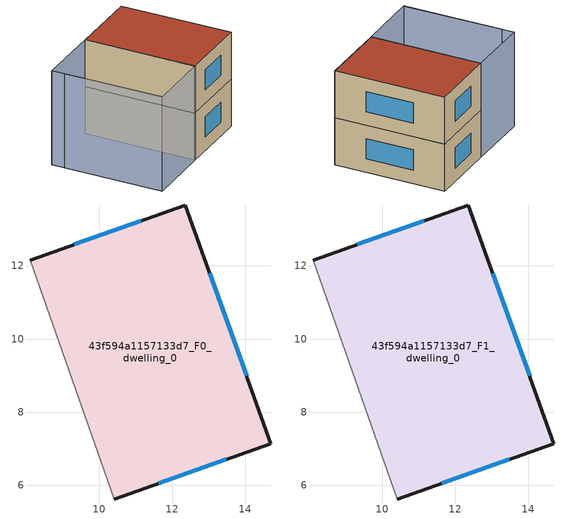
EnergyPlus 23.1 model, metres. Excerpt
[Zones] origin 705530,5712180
43f594a1157133d7_F0_dwelling_0
 floor ground (EU_floor_Construction): 12.36,13.67 14.7,7.13 10.41,5.62 8.11,12.16 z0
 wall outside (EU_wall_Construction): 10.41,5.62 14.7,7.13 12.36,13.67 8.11,12.16 z0:3
 wall adiabatic (EU_wall_Construction): 8.11,12.16 10.41,5.62 z0:3
 window (EU_Window_Construction): 11.15,13.24 9.32,12.59 / 14.03,9 13.02,11.81 / 11.63,6.05 13.48,6.7 z0.85:2.15
43f594a1157133d7_F1_dwelling_0
 floor to 43f594a1157133d7_F0_dwelling_0 (EU_floor_Construction): 12.36,13.67 14.7,7.13 10.41,5.62 8.11,12.16 z3
 wall outside (EU_wall_Construction): 10.41,5.62 14.7,7.13 12.36,13.67 8.11,12.16 z3:6
 wall adiabatic (EU_wall_Construction): 8.11,12.16 10.41,5.62 z3:6
 window (EU_Window_Construction): 11.15,13.24 9.32,12.59 / 14.03,9 13.02,11.81 / 11.63,6.05 13.48,6.7 z3.85:5.15
 roof outside (EU_roof_Construction): 14.7,7.13 12.36,13.67 8.11,12.16 10.41,5.62 z6
shading: 4.18,10.76 6.53,4.22 / 4.19,10.75 8.11,12.16 / 8.11,12.16 10.45,5.63 / 10.45,5.63 6.53,4.22 / 6.53,4.22 4.19,10.75 z0:6
[Building]
EU S2 Campaign: North Axis=0; Terrain=City; Solar Distribution=FullExterior
[Site:Location]
London: Latitude=51.5; Longitude=-0.5; Time Zone=0; Elevation=25
[SizingPeriod:WeatherFileDays]
AnnualSizingPeriod: Begin Month=1; Begin Day of Month=1; End Month=12; End Day of Month=31; Day of Week for Start Day=Monday; Use Weather File Daylight Saving Period=No; Use Weather File Rain and Snow Indicators=No
[MATERIAL]
EU_InternalMass_Material: Roughness=MediumRough; Thickness=0.1; Conductivity=1; Density=1800; Specific Heat=900; Thermal Absorptance=0.9; Solar Absorptance=0.7; Visible Absorptance=0.7
[MATERIAL:NOMASS] Roughness=MediumRough; Thermal Absorptance=0.9; Solar Absorptance=0.7; Visible Absorptance=0.7
Name | Thermal Resistance
EU_wall_NoMass | 0.71061
EU_roof_NoMass | 2.41608
EU_floor_NoMass | 1.75078
[WINDOWMATERIAL:SIMPLEGLAZINGSYSTEM]
EU_Window_SimpleGlazing: UFactor=2.64892; Solar Heat Gain Coefficient=0.76; Visible Transmittance=0.76
[CONSTRUCTION]
EU_wall_Construction: EU_wall_NoMass
EU_roof_Construction: EU_roof_NoMass
EU_floor_Construction: EU_floor_NoMass
EU_Window_Construction: EU_Window_SimpleGlazing
EU_InternalMass_Construction: EU_InternalMass_Material
[ZONE] Type=1; Multiplier=1; Ceiling Height=autocalculate; Floor Area=autocalculate; Part of Total Floor Area=Yes
Name | Volume
43f594a1157133d7_F0_dwelling_0 | 94.1301
43f594a1157133d7_F1_dwelling_0 | 94.1309
[INTERNALMASS] Construction=EU_InternalMass_Construction; Surface Area=31.3768
Name | Zone or ZoneList
43f594a1157133d7_F0_dwelling_0_EU_InternalMass | 43f594a1157133d7_F0_dwelling_0
43f594a1157133d7_F1_dwelling_0_EU_InternalMass | 43f594a1157133d7_F1_dwelling_0
[OTHEREQUIPMENT] Fuel Type=Electricity; Design Level Calculation Method=Watts/Area; Power per Zone Floor Area=1; Fraction Latent=0; Fraction Radiant=0; Fraction Lost=0; Carbon Dioxide Generation Rate=0; EndUse Subcategory=EU_Step8_InternalGains
Name | Zone or ZoneList or Space or SpaceList | Schedule
EU_Step8_InternalGain_43f594a1157133d7_F0_dwelling_0_f000 | 43f594a1157133d7_F0_dwelling_0 | EU_Step8_GainSchedule_43f594a1157133d7_F0_dwelling_0_f000
EU_Step8_InternalGain_43f594a1157133d7_F1_dwelling_0_f000 | 43f594a1157133d7_F1_dwelling_0 | EU_Step8_GainSchedule_43f594a1157133d7_F1_dwelling_0_f000
[ZONEVENTILATION:DESIGNFLOWRATE] Schedule=EU_AlwaysOn; Design Flow Rate Calculation Method=AirChanges/Hour; Air Changes per Hour=0.496673; Ventilation Type=Natural; Fan Pressure Rise=0; Fan Total Efficiency=1; Constant Term Coefficient=1; Temperature Term Coefficient=0; Velocity Term Coefficient=0; Velocity Squared Term Coefficient=0; Minimum Indoor Temperature=-100; Maximum Indoor Temperature=100; Delta Temperature=-100; Minimum Outdoor Temperature=-100; Maximum Outdoor Temperature=100; Maximum Wind Speed=40
Name | Zone or ZoneList or Space or SpaceList
EU_ConstantAir_43f594a1157133d7_F0_dwelling_0 | 43f594a1157133d7_F0_dwelling_0
EU_ConstantAir_43f594a1157133d7_F1_dwelling_0 | 43f594a1157133d7_F1_dwelling_0
[HVACTEMPLATE:THERMOSTAT] Constant Heating Setpoint=20; Constant Cooling Setpoint=50
EU_HeatOnly_43f594a1157133d7_F0_dwelling_0; EU_HeatOnly_43f594a1157133d7_F1_dwelling_0
[HVACTEMPLATE:ZONE:IDEALLOADSAIRSYSTEM] System Availability Schedule=EU_AlwaysOn; Maximum Heating Supply Air Temperature=50; Minimum Cooling Supply Air Temperature=13; Maximum Heating Supply Air Humidity Ratio=0.0156; Minimum Cooling Supply Air Humidity Ratio=0.0077; Heating Limit=NoLimit; Cooling Limit=NoLimit; Heating Availability Schedule=EU_AlwaysOn; Cooling Availability Schedule=EU_CoolingOff; Dehumidification Control Type=ConstantSensibleHeatRatio; Cooling Sensible Heat Ratio=0.7; Dehumidification Setpoint=60; Humidification Control Type=None; Humidification Setpoint=30; Outdoor Air Method=None; Outdoor Air Flow Rate per Person=0.00944; Outdoor Air Flow Rate per Zone Floor Area=0; Outdoor Air Flow Rate per Zone=0; Demand Controlled Ventilation Type=None; Outdoor Air Economizer Type=NoEconomizer; Heat Recovery Type=None; Sensible Heat Recovery Effectiveness=0.7; Latent Heat Recovery Effectiveness=0.65
Name | Template Thermostat
43f594a1157133d7_F0_dwelling_0 | EU_HeatOnly_43f594a1157133d7_F0_dwelling_0
43f594a1157133d7_F1_dwelling_0 | EU_HeatOnly_43f594a1157133d7_F1_dwelling_0
[SIZING:ZONE] Zone Cooling Design Supply Air Temperature Input Method=SupplyAirTemperature; Zone Cooling Design Supply Air Temperature=13; Zone Heating Design Supply Air Temperature Input Method=SupplyAirTemperature; Zone Heating Design Supply Air Temperature=50; Zone Cooling Design Supply Air Humidity Ratio=0.008; Zone Heating Design Supply Air Humidity Ratio=0.008; Cooling Design Air Flow Method=DesignDay; Cooling Design Air Flow Rate=0; Cooling Minimum Air Flow per Zone Floor Area=0.000762; Cooling Minimum Air Flow=0; Cooling Minimum Air Flow Fraction=0.2; Heating Design Air Flow Method=DesignDay; Heating Design Air Flow Rate=0; Heating Maximum Air Flow per Zone Floor Area=0.002032; Heating Maximum Air Flow=0.141576; Heating Maximum Air Flow Fraction=0.3; Account for Dedicated Outdoor Air System=No; Dedicated Outdoor Air System Control Strategy=NeutralSupplyAir; Dedicated Outdoor Air Low Setpoint Temperature for Design=autosize; Dedicated Outdoor Air High Setpoint Temperature for Design=autosize; Zone Load Sizing Method=Sensible Load Only No Latent Load; Zone Latent Cooling Design Supply Air Humidity Ratio Input Method=HumidityRatioDifference; Zone Cooling Design Supply Air Humidity Ratio Difference=0.005; Zone Latent Heating Design Supply Air Humidity Ratio Input Method=HumidityRatioDifference; Zone Humidification Design Supply Air Humidity Ratio Difference=0.005
43f594a1157133d7_F0_dwelling_0; 43f594a1157133d7_F1_dwelling_0
[SCHEDULE:CONSTANT]
Name | Hourly Value
EU_AlwaysOn | 1
EU_CoolingOff | 0
[SCHEDULE:FILE] Column Number=1; Rows to Skip at Top=0; Number of Hours of Data=8760; Column Separator=Comma; Interpolate to Timestep=No; Minutes per Item=60; Adjust Schedule for Daylight Savings=Yes
Name | File
EU_Step8_GainSchedule_43f594a1157133d7_F0_dwelling_0_f000 | ../../schedules/43f594a1157133d7/43f594a1157133d7_F0_dwelling_0_f000_gain.csv
EU_Step8_GainSchedule_43f594a1157133d7_F1_dwelling_0_f000 | ../../schedules/43f594a1157133d7/43f594a1157133d7_F1_dwelling_0_f000_gain.csv
